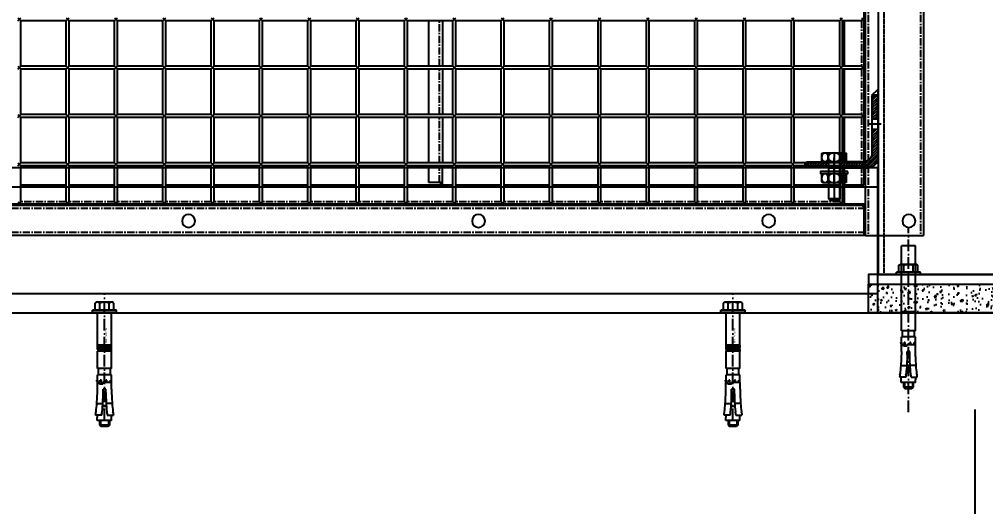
# Model space of a CAD drawing. Header units: millimetres. Extents: x -198529 to 244266, y -64 to 158464.
# Drawn here: x -171034 to -170034, y 94253 to 94757 of the extents above; entities that cross this region are included whole.
import ezdxf

# ---------------------------------------------------------------- set-up
doc = ezdxf.new("R2010")
doc.units = ezdxf.units.MM
for name, pattern in [('ACAD_ISO10W100', [18.5, 12, -3, 0.5, -3]), ('CENTER', [12, 7.5, -1.5, 1.5, -1.5]), ('HIDDEN2', [4.7625, 3.175, -1.5875])]:
    doc.linetypes.add(name, pattern=pattern)
for name, color, linetype in [('0-DCC', 30, 'Continuous'), ('0-DCC-STRUC', 180, 'Continuous'), ('0-DCC-STRUC-T', 4, 'Continuous'), ('ANCHOR BOLTS', 4, 'Continuous'), ('ANGEL STEEL_75x75x3.0', 22, 'Continuous'), ('BOLTS', 3, 'Continuous'), ('COIL-BANK', 8, 'Continuous'), ('K-CEIL-DCC-RACK', 10, 'Continuous'), ('MITTELLINIEN', 3, 'ACAD_ISO10W100')]:
    doc.layers.add(name, color=color, linetype=linetype)
doc.styles.add('DIM_FONT', font='SIMPLEX', dxfattribs={"width": 0.7, "bigfont": 'GBCBIG'})
doc.dimstyles.new('DIM-1', dxfattribs={"dimtxt": 150, "dimasz": 100, "dimexe": 100, "dimexo": 100, "dimgap": 100, "dimtad": 1, "dimdec": 0, "dimzin": 12, "dimdsep": 46, "dimtxsty": 'DIM_FONT', "dimblk": 'ARCHTICK', "dimcen": 2.5, "dimclrd": 256, "dimclre": 256, "dimclrt": 256, "dimadec": 0, "dimazin": 3, "dimtfac": 1, "dimtdec": 0, "dimtix": 1, "dimtmove": 2, "dimatfit": 3, "dimfxl": 1, "dimlwd": -1, "dimlwe": -1, "dimarcsym": 0})
pattern_1 = [(45, (70645.0448, 93964.8255), (-1.325825215, 1.325825215), [])]

# ---------------------------------------------------------------- blocks, each defined once
blk = doc.blocks.new('_ArchTick')
at = {"color": 0, "linetype": 'ByBlock', "const_width": 0.4}
blk.add_lwpolyline([(-0.5, -0.5), (0.5, 0.5)], dxfattribs=at)
blk = doc.blocks.new('*D71')
at = {"layer": '0-DCC-STRUC-T', "transparency": 16777216}
for p, q in [((-173645.77, 94353.01), (-173645.77, 92462)), ((-166445.77, 94353.01), (-166445.77, 92462)), ((-173645.77, 92562), (-166445.77, 92562))]:
    blk.add_line(p, q, dxfattribs=at)
at = {"layer": 'Defpoints', "color": 0, "transparency": 16777216}
for p in [(-173645.77, 94453.01), (-166445.77, 94453.01), (-166445.77, 92562)]:
    blk.add_point(p, dxfattribs=at)
at = {"layer": '0-DCC-STRUC-T', "transparency": 16777216, "xscale": 100, "yscale": 100, "zscale": 100, "rotation": 180}
blk.add_blockref('_ArchTick', (-173645.77, 92562), dxfattribs=at)
at = {"layer": '0-DCC-STRUC-T', "transparency": 16777216, "xscale": 100, "yscale": 100, "zscale": 100}
blk.add_blockref('_ArchTick', (-166445.77, 92562), dxfattribs=at)
at = {"layer": '0-DCC-STRUC-T', "transparency": 16777216, "insert": (-170045.77, 92737), "char_height": 150, "attachment_point": 5, "style": 'DIM_FONT'}
blk.add_mtext('7200', dxfattribs=at)
blk = doc.blocks.new('*D73')
at = {"layer": '0-DCC-STRUC-T', "transparency": 16777216}
for p, q in [((-170045.54, 94353.01), (-170045.54, 93022)), ((-166445.77, 94353.01), (-166445.77, 93022)), ((-166445.77, 93122), (-170045.54, 93122))]:
    blk.add_line(p, q, dxfattribs=at)
at = {"layer": 'Defpoints', "color": 0, "transparency": 16777216}
for p in [(-170045.54, 94453.01), (-166445.77, 94453.01), (-170045.54, 93122)]:
    blk.add_point(p, dxfattribs=at)
at = {"layer": '0-DCC-STRUC-T', "transparency": 16777216, "xscale": 100, "yscale": 100, "zscale": 100, "rotation": 180}
blk.add_blockref('_ArchTick', (-170045.54, 93122), dxfattribs=at)
at = {"layer": '0-DCC-STRUC-T', "transparency": 16777216, "xscale": 100, "yscale": 100, "zscale": 100}
blk.add_blockref('_ArchTick', (-166445.77, 93122), dxfattribs=at)
at = {"layer": '0-DCC-STRUC-T', "transparency": 16777216, "insert": (-168245.65, 93297), "char_height": 150, "attachment_point": 5, "style": 'DIM_FONT'}
blk.add_mtext('3600', dxfattribs=at)
blk = doc.blocks.new('*D74')
at = {"layer": '0-DCC-STRUC-T', "transparency": 16777216}
for p, q in [((-173645.77, 94353.01), (-173645.77, 93022)), ((-170045.54, 94353.01), (-170045.54, 93022)), ((-170045.54, 93122), (-173645.77, 93122))]:
    blk.add_line(p, q, dxfattribs=at)
at = {"layer": 'Defpoints', "color": 0, "transparency": 16777216}
for p in [(-173645.77, 94453.01), (-170045.54, 94453.01), (-173645.77, 93122)]:
    blk.add_point(p, dxfattribs=at)
at = {"layer": '0-DCC-STRUC-T', "transparency": 16777216, "xscale": 100, "yscale": 100, "zscale": 100, "rotation": 180}
blk.add_blockref('_ArchTick', (-173645.77, 93122), dxfattribs=at)
at = {"layer": '0-DCC-STRUC-T', "transparency": 16777216, "xscale": 100, "yscale": 100, "zscale": 100}
blk.add_blockref('_ArchTick', (-170045.54, 93122), dxfattribs=at)
at = {"layer": '0-DCC-STRUC-T', "transparency": 16777216, "insert": (-171845.65, 93297), "char_height": 150, "attachment_point": 5, "style": 'DIM_FONT'}
blk.add_mtext('3600', dxfattribs=at)
blk = doc.blocks.new('DCC2850x1800(右)')
at = {"color": 0, "linetype": 'Continuous'}
for p, q in [((62906, -72678.48), (62906, -74478.48)), ((62966, -74478.48), (62966, -72678.48)), ((62967.5, -72730.88), (62967.5, -74426.08)), ((62969, -74256.48), (62969, -74253.48)), ((62969, -74256.48), (62989.5, -74256.48)), ((62987.5, -74303.48), (62987.5, -74256.48)), ((62992.5, -74253.48), (62989.5, -74256.48)), ((62992.5, -74256.48), (62989.5, -74253.48)), ((62989.5, -74303.48), (62989.5, -74256.48)), ((62992.5, -74303.48), (62992.5, -74256.48)), ((62992.5, -74256.48), (63039.5, -74256.48)), ((63042.5, -74253.48), (63039.5, -74256.48)), ((63042.5, -74256.48), (63039.5, -74253.48)), ((63039.5, -74303.48), (63039.5, -74256.48)), ((63042.5, -74256.48), (63089.5, -74256.48)), ((63042.5, -74303.48), (63042.5, -74256.48)), ((63092.5, -74253.48), (63089.5, -74256.48)), ((63092.5, -74256.48), (63089.5, -74253.48)), ((63089.5, -74303.48), (63089.5, -74256.48)), ((63092.5, -74256.48), (63139.5, -74256.48)), ((63092.5, -74303.48), (63092.5, -74256.48)), ((63142.5, -74253.48), (63139.5, -74256.48)), ((63142.5, -74256.48), (63139.5, -74253.48)), ((63139.5, -74303.48), (63139.5, -74256.48)), ((63142.5, -74256.48), (63189.5, -74256.48)), ((63142.5, -74303.48), (63142.5, -74256.48)), ((63192.5, -74253.48), (63189.5, -74256.48)), ((63192.5, -74256.48), (63189.5, -74253.48)), ((63189.5, -74303.48), (63189.5, -74256.48)), ((63192.5, -74256.48), (63239.5, -74256.48)), ((63192.5, -74303.48), (63192.5, -74256.48)), ((63242.5, -74253.48), (63239.5, -74256.48)), ((63242.5, -74256.48), (63239.5, -74253.48)), ((63239.5, -74303.48), (63239.5, -74256.48)), ((63242.5, -74256.48), (63289.5, -74256.48)), ((63242.5, -74303.48), (63242.5, -74256.48)), ((63292.5, -74253.48), (63289.5, -74256.48)), ((63292.5, -74256.48), (63289.5, -74253.48)), ((63289.5, -74303.48), (63289.5, -74256.48)), ((63292.5, -74256.48), (63339.5, -74256.48)), ((63292.5, -74303.48), (63292.5, -74256.48)), ((63342.5, -74253.48), (63339.5, -74256.48)), ((63342.5, -74256.48), (63339.5, -74253.48)), ((63339.5, -74303.48), (63339.5, -74256.48)), ((63342.5, -74256.48), (63389.5, -74256.48)), ((63342.5, -74303.48), (63342.5, -74256.48)), ((63392.5, -74253.48), (63389.5, -74256.48)), ((63392.5, -74256.48), (63389.5, -74253.48)), ((63389.5, -74303.48), (63389.5, -74256.48)), ((63392.5, -74256.48), (63439.5, -74256.48)), ((63392.5, -74303.48), (63392.5, -74256.48)), ((63403.5, -74256.48), (63403.5, -74303.48)), ((63417.5, -74303.48), (63417.5, -74256.48)), ((63442.5, -74253.48), (63439.5, -74256.48)), ((63442.5, -74256.48), (63439.5, -74253.48)), ((63439.5, -74303.48), (63439.5, -74256.48)), ((63442.5, -74256.48), (63489.5, -74256.48)), ((63442.5, -74303.48), (63442.5, -74256.48)), ((63492.5, -74253.48), (63489.5, -74256.48)), ((63492.5, -74256.48), (63489.5, -74253.48)), ((63489.5, -74303.48), (63489.5, -74256.48)), ((63492.5, -74256.48), (63539.5, -74256.48)), ((63492.5, -74303.48), (63492.5, -74256.48)), ((63542.5, -74253.48), (63539.5, -74256.48)), ((63542.5, -74256.48), (63539.5, -74253.48)), ((63539.5, -74303.48), (63539.5, -74256.48)), ((63542.5, -74256.48), (63589.5, -74256.48)), ((63542.5, -74303.48), (63542.5, -74256.48)), ((63592.5, -74253.48), (63589.5, -74256.48)), ((63592.5, -74256.48), (63589.5, -74253.48)), ((63589.5, -74303.48), (63589.5, -74256.48)), ((63592.5, -74256.48), (63639.5, -74256.48)), ((63592.5, -74303.48), (63592.5, -74256.48)), ((63642.5, -74253.48), (63639.5, -74256.48)), ((63642.5, -74256.48), (63639.5, -74253.48)), ((63639.5, -74303.48), (63639.5, -74256.48)), ((63642.5, -74256.48), (63689.5, -74256.48)), ((63642.5, -74303.48), (63642.5, -74256.48)), ((63692.5, -74253.48), (63689.5, -74256.48)), ((63692.5, -74256.48), (63689.5, -74253.48)), ((63689.5, -74303.48), (63689.5, -74256.48)), ((63692.5, -74256.48), (63739.5, -74256.48)), ((63692.5, -74303.48), (63692.5, -74256.48)), ((63742.5, -74253.48), (63739.5, -74256.48)), ((63742.5, -74256.48), (63739.5, -74253.48)), ((63739.5, -74303.48), (63739.5, -74256.48)), ((63742.5, -74256.48), (63789.5, -74256.48)), ((63742.5, -74303.48), (63742.5, -74256.48)), ((63792.5, -74253.48), (63789.5, -74256.48)), ((63792.5, -74256.48), (63789.5, -74253.48)), ((63789.5, -74303.48), (63789.5, -74256.48)), ((63792.5, -74256.48), (63839.5, -74256.48)), ((63792.5, -74303.48), (63792.5, -74256.48)), ((63842.5, -74253.48), (63839.5, -74256.48)), ((63842.5, -74256.48), (63839.5, -74253.48)), ((63839.5, -74303.48), (63839.5, -74256.48)), ((62969, -74303.48), (62989.5, -74303.48)), ((62969, -74306.48), (62969, -74303.48)), ((62969, -74306.48), (62989.5, -74306.48)), ((62987.5, -74353.48), (62987.5, -74306.48)), ((62992.5, -74303.48), (62989.5, -74306.48)), ((62992.5, -74306.48), (62989.5, -74303.48)), ((62989.5, -74353.48), (62989.5, -74306.48)), ((62992.5, -74303.48), (63039.5, -74303.48)), ((62992.5, -74353.48), (62992.5, -74306.48)), ((62992.5, -74306.48), (63039.5, -74306.48)), ((63042.5, -74303.48), (63039.5, -74306.48)), ((63042.5, -74306.48), (63039.5, -74303.48)), ((63039.5, -74353.48), (63039.5, -74306.48)), ((63042.5, -74303.48), (63089.5, -74303.48)), ((63042.5, -74306.48), (63089.5, -74306.48)), ((63042.5, -74353.48), (63042.5, -74306.48)), ((63092.5, -74303.48), (63089.5, -74306.48)), ((63092.5, -74306.48), (63089.5, -74303.48)), ((63089.5, -74353.48), (63089.5, -74306.48)), ((63092.5, -74303.48), (63139.5, -74303.48)), ((63092.5, -74306.48), (63139.5, -74306.48)), ((63092.5, -74353.48), (63092.5, -74306.48)), ((63142.5, -74303.48), (63139.5, -74306.48)), ((63142.5, -74306.48), (63139.5, -74303.48)), ((63139.5, -74353.48), (63139.5, -74306.48)), ((63142.5, -74303.48), (63189.5, -74303.48)), ((63142.5, -74306.48), (63189.5, -74306.48)), ((63142.5, -74353.48), (63142.5, -74306.48)), ((63192.5, -74303.48), (63189.5, -74306.48)), ((63192.5, -74306.48), (63189.5, -74303.48)), ((63189.5, -74353.48), (63189.5, -74306.48)), ((63192.5, -74303.48), (63239.5, -74303.48)), ((63192.5, -74306.48), (63239.5, -74306.48)), ((63192.5, -74353.48), (63192.5, -74306.48)), ((63242.5, -74303.48), (63239.5, -74306.48)), ((63242.5, -74306.48), (63239.5, -74303.48)), ((63239.5, -74353.48), (63239.5, -74306.48)), ((63242.5, -74303.48), (63289.5, -74303.48)), ((63242.5, -74306.48), (63289.5, -74306.48)), ((63242.5, -74353.48), (63242.5, -74306.48)), ((63292.5, -74303.48), (63289.5, -74306.48)), ((63292.5, -74306.48), (63289.5, -74303.48)), ((63289.5, -74353.48), (63289.5, -74306.48)), ((63292.5, -74303.48), (63339.5, -74303.48)), ((63292.5, -74306.48), (63339.5, -74306.48)), ((63292.5, -74353.48), (63292.5, -74306.48)), ((63342.5, -74303.48), (63339.5, -74306.48)), ((63342.5, -74306.48), (63339.5, -74303.48)), ((63339.5, -74353.48), (63339.5, -74306.48)), ((63342.5, -74303.48), (63389.5, -74303.48)), ((63342.5, -74306.48), (63389.5, -74306.48)), ((63342.5, -74353.48), (63342.5, -74306.48)), ((63392.5, -74303.48), (63389.5, -74306.48)), ((63392.5, -74306.48), (63389.5, -74303.48)), ((63389.5, -74353.48), (63389.5, -74306.48)), ((63392.5, -74303.48), (63439.5, -74303.48)), ((63392.5, -74306.48), (63439.5, -74306.48)), ((63392.5, -74353.48), (63392.5, -74306.48)), ((63403.5, -74306.48), (63403.5, -74353.48)), ((63417.5, -74353.48), (63417.5, -74306.48)), ((63442.5, -74303.48), (63439.5, -74306.48)), ((63442.5, -74306.48), (63439.5, -74303.48)), ((63439.5, -74353.48), (63439.5, -74306.48)), ((63442.5, -74303.48), (63489.5, -74303.48)), ((63442.5, -74306.48), (63489.5, -74306.48)), ((63442.5, -74353.48), (63442.5, -74306.48)), ((63492.5, -74303.48), (63489.5, -74306.48)), ((63492.5, -74306.48), (63489.5, -74303.48)), ((63489.5, -74353.48), (63489.5, -74306.48)), ((63492.5, -74303.48), (63539.5, -74303.48)), ((63492.5, -74306.48), (63539.5, -74306.48)), ((63492.5, -74353.48), (63492.5, -74306.48)), ((63542.5, -74303.48), (63539.5, -74306.48)), ((63542.5, -74306.48), (63539.5, -74303.48)), ((63539.5, -74353.48), (63539.5, -74306.48)), ((63542.5, -74303.48), (63589.5, -74303.48)), ((63542.5, -74306.48), (63589.5, -74306.48)), ((63542.5, -74353.48), (63542.5, -74306.48)), ((63592.5, -74303.48), (63589.5, -74306.48)), ((63592.5, -74306.48), (63589.5, -74303.48)), ((63589.5, -74353.48), (63589.5, -74306.48)), ((63592.5, -74303.48), (63639.5, -74303.48)), ((63592.5, -74306.48), (63639.5, -74306.48)), ((63592.5, -74353.48), (63592.5, -74306.48)), ((63642.5, -74303.48), (63639.5, -74306.48)), ((63642.5, -74306.48), (63639.5, -74303.48)), ((63639.5, -74353.48), (63639.5, -74306.48)), ((63642.5, -74303.48), (63689.5, -74303.48)), ((63642.5, -74306.48), (63689.5, -74306.48)), ((63642.5, -74353.48), (63642.5, -74306.48)), ((63692.5, -74303.48), (63689.5, -74306.48)), ((63692.5, -74306.48), (63689.5, -74303.48)), ((63689.5, -74353.48), (63689.5, -74306.48)), ((63692.5, -74303.48), (63739.5, -74303.48)), ((63692.5, -74306.48), (63739.5, -74306.48)), ((63692.5, -74353.48), (63692.5, -74306.48)), ((63742.5, -74303.48), (63739.5, -74306.48)), ((63742.5, -74306.48), (63739.5, -74303.48)), ((63739.5, -74353.48), (63739.5, -74306.48)), ((63742.5, -74303.48), (63789.5, -74303.48)), ((63742.5, -74306.48), (63789.5, -74306.48)), ((63742.5, -74353.48), (63742.5, -74306.48)), ((63792.5, -74303.48), (63789.5, -74306.48)), ((63792.5, -74306.48), (63789.5, -74303.48)), ((63789.5, -74353.48), (63789.5, -74306.48)), ((63792.5, -74303.48), (63839.5, -74303.48)), ((63792.5, -74306.48), (63839.5, -74306.48)), ((63792.5, -74353.48), (63792.5, -74306.48)), ((63842.5, -74303.48), (63839.5, -74306.48)), ((63842.5, -74306.48), (63839.5, -74303.48)), ((63839.5, -74353.48), (63839.5, -74306.48)), ((62969, -74353.48), (62989.5, -74353.48)), ((62969, -74356.48), (62969, -74353.48)), ((62969, -74356.48), (62989.5, -74356.48)), ((62987.5, -74403.48), (62987.5, -74356.48)), ((62992.5, -74353.48), (62989.5, -74356.48)), ((62992.5, -74356.48), (62989.5, -74353.48)), ((62989.5, -74403.48), (62989.5, -74356.48)), ((62992.5, -74353.48), (63039.5, -74353.48)), ((62992.5, -74403.48), (62992.5, -74356.48)), ((62992.5, -74356.48), (63039.5, -74356.48)), ((63042.5, -74353.48), (63039.5, -74356.48)), ((63042.5, -74356.48), (63039.5, -74353.48)), ((63039.5, -74403.48), (63039.5, -74356.48)), ((63042.5, -74353.48), (63089.5, -74353.48)), ((63042.5, -74356.48), (63089.5, -74356.48)), ((63042.5, -74403.48), (63042.5, -74356.48)), ((63092.5, -74353.48), (63089.5, -74356.48)), ((63092.5, -74356.48), (63089.5, -74353.48)), ((63089.5, -74403.48), (63089.5, -74356.48)), ((63092.5, -74353.48), (63139.5, -74353.48)), ((63092.5, -74356.48), (63139.5, -74356.48)), ((63092.5, -74403.48), (63092.5, -74356.48)), ((63142.5, -74353.48), (63139.5, -74356.48)), ((63142.5, -74356.48), (63139.5, -74353.48)), ((63139.5, -74403.48), (63139.5, -74356.48)), ((63142.5, -74353.48), (63189.5, -74353.48)), ((63142.5, -74356.48), (63189.5, -74356.48)), ((63142.5, -74403.48), (63142.5, -74356.48)), ((63192.5, -74353.48), (63189.5, -74356.48)), ((63192.5, -74356.48), (63189.5, -74353.48)), ((63189.5, -74403.48), (63189.5, -74356.48)), ((63192.5, -74353.48), (63239.5, -74353.48)), ((63192.5, -74356.48), (63239.5, -74356.48)), ((63192.5, -74403.48), (63192.5, -74356.48)), ((63242.5, -74353.48), (63239.5, -74356.48)), ((63242.5, -74356.48), (63239.5, -74353.48)), ((63239.5, -74403.48), (63239.5, -74356.48)), ((63242.5, -74353.48), (63289.5, -74353.48)), ((63242.5, -74356.48), (63289.5, -74356.48)), ((63242.5, -74403.48), (63242.5, -74356.48)), ((63292.5, -74353.48), (63289.5, -74356.48)), ((63292.5, -74356.48), (63289.5, -74353.48)), ((63289.5, -74403.48), (63289.5, -74356.48)), ((63292.5, -74353.48), (63339.5, -74353.48)), ((63292.5, -74356.48), (63339.5, -74356.48)), ((63292.5, -74403.48), (63292.5, -74356.48)), ((63342.5, -74353.48), (63339.5, -74356.48)), ((63342.5, -74356.48), (63339.5, -74353.48)), ((63339.5, -74403.48), (63339.5, -74356.48)), ((63342.5, -74353.48), (63389.5, -74353.48)), ((63342.5, -74356.48), (63389.5, -74356.48)), ((63342.5, -74403.48), (63342.5, -74356.48)), ((63392.5, -74353.48), (63389.5, -74356.48)), ((63392.5, -74356.48), (63389.5, -74353.48)), ((63389.5, -74403.48), (63389.5, -74356.48)), ((63392.5, -74353.48), (63439.5, -74353.48)), ((63392.5, -74356.48), (63439.5, -74356.48)), ((63392.5, -74403.48), (63392.5, -74356.48)), ((63403.5, -74356.48), (63403.5, -74403.48)), ((63417.5, -74403.48), (63417.5, -74356.48)), ((63442.5, -74353.48), (63439.5, -74356.48)), ((63442.5, -74356.48), (63439.5, -74353.48)), ((63439.5, -74403.48), (63439.5, -74356.48)), ((63442.5, -74353.48), (63489.5, -74353.48)), ((63442.5, -74356.48), (63489.5, -74356.48)), ((63442.5, -74403.48), (63442.5, -74356.48)), ((63492.5, -74353.48), (63489.5, -74356.48)), ((63492.5, -74356.48), (63489.5, -74353.48)), ((63489.5, -74403.48), (63489.5, -74356.48)), ((63492.5, -74353.48), (63539.5, -74353.48)), ((63492.5, -74356.48), (63539.5, -74356.48)), ((63492.5, -74403.48), (63492.5, -74356.48)), ((63542.5, -74353.48), (63539.5, -74356.48)), ((63542.5, -74356.48), (63539.5, -74353.48)), ((63539.5, -74403.48), (63539.5, -74356.48)), ((63542.5, -74353.48), (63589.5, -74353.48)), ((63542.5, -74356.48), (63589.5, -74356.48)), ((63542.5, -74403.48), (63542.5, -74356.48)), ((63592.5, -74353.48), (63589.5, -74356.48)), ((63592.5, -74356.48), (63589.5, -74353.48)), ((63589.5, -74403.48), (63589.5, -74356.48)), ((63592.5, -74353.48), (63639.5, -74353.48)), ((63592.5, -74356.48), (63639.5, -74356.48)), ((63592.5, -74403.48), (63592.5, -74356.48)), ((63642.5, -74353.48), (63639.5, -74356.48)), ((63642.5, -74356.48), (63639.5, -74353.48)), ((63639.5, -74403.48), (63639.5, -74356.48)), ((63642.5, -74353.48), (63689.5, -74353.48)), ((63642.5, -74356.48), (63689.5, -74356.48)), ((63642.5, -74403.48), (63642.5, -74356.48)), ((63692.5, -74353.48), (63689.5, -74356.48)), ((63692.5, -74356.48), (63689.5, -74353.48)), ((63689.5, -74403.48), (63689.5, -74356.48)), ((63692.5, -74353.48), (63739.5, -74353.48)), ((63692.5, -74356.48), (63739.5, -74356.48)), ((63692.5, -74403.48), (63692.5, -74356.48)), ((63742.5, -74353.48), (63739.5, -74356.48)), ((63742.5, -74356.48), (63739.5, -74353.48)), ((63739.5, -74403.48), (63739.5, -74356.48)), ((63742.5, -74353.48), (63789.5, -74353.48)), ((63742.5, -74356.48), (63789.5, -74356.48)), ((63742.5, -74403.48), (63742.5, -74356.48)), ((63792.5, -74353.48), (63789.5, -74356.48)), ((63792.5, -74356.48), (63789.5, -74353.48)), ((63789.5, -74403.48), (63789.5, -74356.48)), ((63792.5, -74353.48), (63839.5, -74353.48)), ((63792.5, -74356.48), (63839.5, -74356.48)), ((63792.5, -74403.48), (63792.5, -74356.48)), ((63842.5, -74353.48), (63839.5, -74356.48)), ((63842.5, -74356.48), (63839.5, -74353.48)), ((63839.5, -74403.48), (63839.5, -74356.48)), ((62969, -74403.48), (62989.5, -74403.48)), ((62969, -74406.48), (62969, -74403.48)), ((62969, -74406.48), (62989.5, -74406.48)), ((62987.5, -74446.08), (62987.5, -74406.48)), ((62992.5, -74403.48), (62989.5, -74406.48)), ((62992.5, -74406.48), (62989.5, -74403.48)), ((62989.5, -74444.58), (62989.5, -74406.48)), ((62992.5, -74403.48), (63039.5, -74403.48)), ((62992.5, -74444.58), (62992.5, -74406.48)), ((62992.5, -74406.48), (63039.5, -74406.48)), ((63042.5, -74403.48), (63039.5, -74406.48)), ((63042.5, -74406.48), (63039.5, -74403.48)), ((63039.5, -74444.58), (63039.5, -74406.48)), ((63042.5, -74403.48), (63089.5, -74403.48)), ((63042.5, -74406.48), (63089.5, -74406.48)), ((63042.5, -74444.58), (63042.5, -74406.48)), ((63092.5, -74403.48), (63089.5, -74406.48)), ((63092.5, -74406.48), (63089.5, -74403.48)), ((63089.5, -74444.58), (63089.5, -74406.48)), ((63092.5, -74403.48), (63139.5, -74403.48)), ((63092.5, -74406.48), (63139.5, -74406.48)), ((63092.5, -74444.58), (63092.5, -74406.48)), ((63142.5, -74403.48), (63139.5, -74406.48)), ((63142.5, -74406.48), (63139.5, -74403.48)), ((63139.5, -74444.58), (63139.5, -74406.48)), ((63142.5, -74403.48), (63189.5, -74403.48)), ((63142.5, -74406.48), (63189.5, -74406.48)), ((63142.5, -74444.58), (63142.5, -74406.48)), ((63192.5, -74403.48), (63189.5, -74406.48)), ((63192.5, -74406.48), (63189.5, -74403.48)), ((63189.5, -74444.58), (63189.5, -74406.48)), ((63192.5, -74403.48), (63239.5, -74403.48)), ((63192.5, -74406.48), (63239.5, -74406.48)), ((63192.5, -74444.58), (63192.5, -74406.48)), ((63242.5, -74403.48), (63239.5, -74406.48)), ((63242.5, -74406.48), (63239.5, -74403.48)), ((63239.5, -74444.58), (63239.5, -74406.48)), ((63242.5, -74403.48), (63289.5, -74403.48)), ((63242.5, -74406.48), (63289.5, -74406.48)), ((63242.5, -74444.58), (63242.5, -74406.48)), ((63292.5, -74403.48), (63289.5, -74406.48)), ((63292.5, -74406.48), (63289.5, -74403.48)), ((63289.5, -74444.58), (63289.5, -74406.48)), ((63292.5, -74403.48), (63339.5, -74403.48)), ((63292.5, -74406.48), (63339.5, -74406.48)), ((63292.5, -74444.58), (63292.5, -74406.48)), ((63342.5, -74403.48), (63339.5, -74406.48)), ((63342.5, -74406.48), (63339.5, -74403.48)), ((63339.5, -74444.58), (63339.5, -74406.48)), ((63342.5, -74403.48), (63389.5, -74403.48)), ((63342.5, -74406.48), (63389.5, -74406.48)), ((63342.5, -74444.58), (63342.5, -74406.48)), ((63392.5, -74403.48), (63389.5, -74406.48)), ((63392.5, -74406.48), (63389.5, -74403.48)), ((63389.5, -74444.58), (63389.5, -74406.48)), ((63392.5, -74403.48), (63439.5, -74403.48)), ((63392.5, -74406.48), (63439.5, -74406.48)), ((63392.5, -74444.58), (63392.5, -74406.48)), ((63403.5, -74426.08), (63403.5, -74406.48)), ((63417.5, -74423.58), (63417.5, -74406.48)), ((63442.5, -74403.48), (63439.5, -74406.48)), ((63442.5, -74406.48), (63439.5, -74403.48)), ((63439.5, -74444.58), (63439.5, -74406.48)), ((63442.5, -74403.48), (63489.5, -74403.48)), ((63442.5, -74406.48), (63489.5, -74406.48)), ((63442.5, -74444.58), (63442.5, -74406.48)), ((63492.5, -74403.48), (63489.5, -74406.48)), ((63492.5, -74406.48), (63489.5, -74403.48)), ((63489.5, -74444.58), (63489.5, -74406.48)), ((63492.5, -74403.48), (63539.5, -74403.48)), ((63492.5, -74406.48), (63539.5, -74406.48)), ((63492.5, -74444.58), (63492.5, -74406.48)), ((63542.5, -74403.48), (63539.5, -74406.48)), ((63542.5, -74406.48), (63539.5, -74403.48)), ((63539.5, -74444.58), (63539.5, -74406.48)), ((63542.5, -74403.48), (63589.5, -74403.48)), ((63542.5, -74406.48), (63589.5, -74406.48)), ((63542.5, -74444.58), (63542.5, -74406.48)), ((63592.5, -74403.48), (63589.5, -74406.48)), ((63592.5, -74406.48), (63589.5, -74403.48)), ((63589.5, -74444.58), (63589.5, -74406.48)), ((63592.5, -74403.48), (63639.5, -74403.48)), ((63592.5, -74406.48), (63639.5, -74406.48)), ((63592.5, -74444.58), (63592.5, -74406.48)), ((63642.5, -74403.48), (63639.5, -74406.48)), ((63642.5, -74406.48), (63639.5, -74403.48)), ((63639.5, -74444.58), (63639.5, -74406.48)), ((63642.5, -74403.48), (63689.5, -74403.48)), ((63642.5, -74406.48), (63689.5, -74406.48)), ((63642.5, -74444.58), (63642.5, -74406.48)), ((63692.5, -74403.48), (63689.5, -74406.48)), ((63692.5, -74406.48), (63689.5, -74403.48)), ((63689.5, -74444.58), (63689.5, -74406.48)), ((63692.5, -74403.48), (63739.5, -74403.48)), ((63692.5, -74406.48), (63739.5, -74406.48)), ((63692.5, -74444.58), (63692.5, -74406.48)), ((63742.5, -74403.48), (63739.5, -74406.48)), ((63742.5, -74406.48), (63739.5, -74403.48)), ((63739.5, -74444.58), (63739.5, -74406.48)), ((63742.5, -74403.48), (63789.5, -74403.48)), ((63742.5, -74406.48), (63789.5, -74406.48)), ((63742.5, -74444.58), (63742.5, -74406.48)), ((63792.5, -74403.48), (63789.5, -74406.48)), ((63792.5, -74406.48), (63789.5, -74403.48)), ((63789.5, -74444.58), (63789.5, -74406.48)), ((63792.5, -74403.48), (63839.5, -74403.48)), ((63792.5, -74406.48), (63839.5, -74406.48)), ((63792.5, -74444.58), (63792.5, -74406.48)), ((63842.5, -74403.48), (63839.5, -74406.48)), ((63842.5, -74406.48), (63839.5, -74403.48)), ((63839.5, -74444.58), (63839.5, -74406.48)), ((62989.5, -74426.08), (62967.5, -74426.08)), ((63039.5, -74426.08), (62992.5, -74426.08)), ((63089.5, -74426.08), (63042.5, -74426.08)), ((63139.5, -74426.08), (63092.5, -74426.08)), ((63189.5, -74426.08), (63142.5, -74426.08)), ((63239.5, -74426.08), (63192.5, -74426.08)), ((63289.5, -74426.08), (63242.5, -74426.08)), ((63339.5, -74426.08), (63292.5, -74426.08)), ((63389.5, -74426.08), (63342.5, -74426.08)), ((63439.5, -74426.08), (63392.5, -74426.08)), ((63403.5, -74423.58), (63417.5, -74423.58)), ((63405, -74426.08), (63405, -74423.58)), ((63489.5, -74426.08), (63442.5, -74426.08)), ((63539.5, -74426.08), (63492.5, -74426.08)), ((63589.5, -74426.08), (63542.5, -74426.08)), ((63639.5, -74426.08), (63592.5, -74426.08)), ((63689.5, -74426.08), (63642.5, -74426.08)), ((63739.5, -74426.08), (63692.5, -74426.08)), ((63789.5, -74426.08), (63742.5, -74426.08)), ((63839.5, -74426.08), (63792.5, -74426.08)), ((62966, -74446.08), (65616, -74446.08)), ((62966, -74447.58), (65613, -74447.58)), ((62992.5, -74444.58), (62989.5, -74444.58)), ((63042.5, -74444.58), (63039.5, -74444.58)), ((63092.5, -74444.58), (63089.5, -74444.58)), ((63142.5, -74444.58), (63139.5, -74444.58)), ((63192.5, -74444.58), (63189.5, -74444.58)), ((63242.5, -74444.58), (63239.5, -74444.58)), ((63292.5, -74444.58), (63289.5, -74444.58)), ((63342.5, -74444.58), (63339.5, -74444.58)), ((63392.5, -74444.58), (63389.5, -74444.58)), ((63428.5, -74447.58), (63428.5, -74446.08)), ((63442.5, -74444.58), (63439.5, -74444.58)), ((63492.5, -74444.58), (63489.5, -74444.58)), ((63542.5, -74444.58), (63539.5, -74444.58)), ((63592.5, -74444.58), (63589.5, -74444.58)), ((63642.5, -74444.58), (63639.5, -74444.58)), ((63692.5, -74444.58), (63689.5, -74444.58)), ((63742.5, -74444.58), (63739.5, -74444.58)), ((63792.5, -74444.58), (63789.5, -74444.58)), ((63842.5, -74444.58), (63839.5, -74444.58)), ((62966, -74450.58), (62967.5, -74450.58)), ((62967.77, -74449.73), (62967.5, -74450.58)), ((62967.5, -74450.58), (62967.5, -74478.48)), ((62966, -74478.48), (62906, -74478.48)), ((62966, -74478.48), (62967.5, -74478.48)), ((62966, -74478.48), (65614.5, -74478.48))]:
    blk.add_line(p, q, dxfattribs=at)
at = {"color": 0, "linetype": 'CENTER'}
for p, q in [((62909, -72678.48), (62909, -74478.48)), ((62963, -72678.48), (62963, -74478.48)), ((62970, -74256.48), (62970, -74303.48)), ((63406.5, -74303.48), (63406.5, -74256.48)), ((62970, -74306.48), (62970, -74353.48)), ((63406.5, -74353.48), (63406.5, -74306.48)), ((62970, -74356.48), (62970, -74403.48)), ((63406.5, -74403.48), (63406.5, -74356.48)), ((62970, -74406.48), (62970, -74426.08)), ((63406.5, -74423.58), (63406.5, -74406.48)), ((62987.5, -74443.58), (62989.5, -74443.58)), ((62992.5, -74443.58), (63039.5, -74443.58)), ((63042.5, -74443.58), (63089.5, -74443.58)), ((63092.5, -74443.58), (63139.5, -74443.58)), ((63142.5, -74443.58), (63189.5, -74443.58)), ((63192.5, -74443.58), (63239.5, -74443.58)), ((63242.5, -74443.58), (63289.5, -74443.58)), ((63292.5, -74443.58), (63339.5, -74443.58)), ((63342.5, -74443.58), (63389.5, -74443.58)), ((63392.5, -74443.58), (63439.5, -74443.58)), ((63406.5, -74447.58), (63406.5, -74446.08)), ((63442.5, -74443.58), (63489.5, -74443.58)), ((63492.5, -74443.58), (63539.5, -74443.58)), ((63542.5, -74443.58), (63589.5, -74443.58)), ((63592.5, -74443.58), (63639.5, -74443.58)), ((63642.5, -74443.58), (63689.5, -74443.58)), ((63692.5, -74443.58), (63739.5, -74443.58)), ((63742.5, -74443.58), (63789.5, -74443.58)), ((63792.5, -74443.58), (63839.5, -74443.58)), ((62966, -74450.58), (65614.5, -74450.58)), ((62966, -74475.48), (65614.5, -74475.48))]:
    blk.add_line(p, q, dxfattribs=at)
at = {"color": 0, "linetype": 'Continuous'}
for centre in [(62921, -74463.48), (63066, -74463.48), (63066, -74463.48), (63366, -74463.48), (63366, -74463.48), (63666, -74463.48), (63666, -74463.48)]:
    blk.add_circle(centre, 6.75, dxfattribs=at)
for centre, start, end in [((62969, -74450.58), 90, 180), ((63406.5, -74444.58), 210, 270)]:
    blk.add_arc(centre, 3, start, end, dxfattribs=at)
for points, knots in [([(62969, -74447.58), (62968.79, -74447.58), (62968.33, -74448.17), (62968.14, -74448.7), (62968, -74449.08)], [0, 0, 0, 0, 0.347127, 1, 1, 1, 1]), ([(62968, -74449.08), (62967.96, -74449.18), (62967.88, -74449.4), (62967.81, -74449.62), (62967.77, -74449.73)], [0, 0, 0, 0, 0.488633, 1, 1, 1, 1])]:
    blk.add_open_spline(points, degree=3, knots=knots, dxfattribs=at)
blk = doc.blocks.new('H-方柱-200x8-X8')
for points in [[(-100, -1190), (100, -1190), (100, 4860.48), (-100, 4860.48)], [(-110, -1200), (110, -1200), (110, -1190), (-110, -1190)]]:
    blk.add_lwpolyline(points, close=True)
at = {"linetype": 'HIDDEN2', "ltscale": 0.1}
blk.add_lwpolyline([(-94, -1190), (94, -1190), (94, 4860.48), (-94, 4860.48)], close=True, dxfattribs=at)
blk = doc.blocks.new('柱底找平')
h = blk.add_hatch()
h.set_pattern_fill('AR-CONC', color=256, scale=0.1)
h.set_pattern_definition([(50, (-49791.086, 133537.488), (18.2184669, -1.5939086), [1.905, -20.955]), (355, (-49791.086, 133537.488), (-3.5243421, 19.1056845), [1.524, -16.7640584]), (100.451445, (-49789.567, 133537.355), (14.6941247, 17.5117752), [1.619001, -17.8090245]), (46.1842, (-49791.086, 133542.568), (27.107904, -4.2042328), [2.8575, -31.4325]), (96.635558, (-49788.827, 133542.218), (23.7404134, 24.7426125), [2.4285023, -26.713561]), (351.184151, (-49791.086, 133542.568), (23.7404134, 24.7426125), [2.2859967, -25.145973]), (21, (-49788.546, 133541.298), (15.1614391, -10.2265198), [1.905, -20.955]), (326, (-49788.546, 133541.298), (6.1802028, 18.4187966), [1.524, -16.764]), (71.451445, (-49787.282, 133540.446), (21.341642, 8.1922769), [1.619001, -17.8089938]), (37.5, (-49791.0856, 133537.488), (0.30886033, 8.4555039), [0, -16.5608, 0, -17.018, 0, -16.8275]), (7.5, (-49791.086, 133537.488), (6.68196625, 10.0180575), [0, -9.7028, 0, -16.1798, 0, -6.4135]), (327.5, (-49796.75, 133537.488), (13.55905952, -0.5728744), [0, -6.35, 0, -19.812, 0, -26.289]), (317.5, (-49799.29, 133537.488), (14.8129181, 2.5426491), [0, -8.255, 0, -13.1572, 0, -18.669])])
h.paths.add_polyline_path([(110, 29.52), (-110, 29.52), (-110, 0), (110, 0)])
at = {"layer": 'COIL-BANK'}
blk.add_lwpolyline([(-110, 29.52), (110, 29.52), (110, 0), (-110, 0)], close=True, dxfattribs=at)
blk = doc.blocks.new('M12')
at = {"layer": 'ANCHOR BOLTS'}
for p, q in [((-7.21, -38.33), (-7.21, 29.63)), ((-7.21, 29.63), (7.21, 29.63)), ((7.21, -38.33), (7.21, 29.63)), ((-9.81, 9.74), (-8.5, 10.5)), ((-8.5, 10.5), (8.5, 10.5)), ((9.81, 9.74), (8.5, 10.5)), ((-12.5, 2.5), (12.5, 2.5)), ((-12.5, 0), (-12.5, 2.5)), ((-12.5, 0), (12.5, 0)), ((-9.81, 2.5), (-9.81, 9.74)), ((-4.91, 2.5), (-4.91, 9.74)), ((0, 0), (0, 0)), ((4.91, 2.5), (4.91, 9.74)), ((9.81, 2.5), (9.81, 9.74)), ((12.5, 0), (12.5, 2.5)), ((7.21, -38.33), (-7.21, -38.33)), ((-7.01, -38.33), (-7.01, -40)), ((7.01, -38.33), (7.01, -40)), ((-7.21, -58), (-7.21, -40)), ((-7.21, -40), (7.21, -40)), ((7.21, -58), (7.21, -40)), ((-7.21, -58), (7.21, -58)), ((-6.17, -64.5), (-6.17, -58)), ((6.17, -64.5), (6.17, -58)), ((-7.21, -64.5), (7.21, -64.5)), ((-7.21, -72.58), (-7.21, -64.5)), ((7.21, -70.08), (7.21, -64.5)), ((-7.33, -79.42), (-7.33, -72.58)), ((-7.21, -72.58), (1.65, -72.58)), ((-7.18, -70.08), (-6.05, -70.08)), ((-7.18, -71.07), (-7.18, -70.08)), ((-6.42, -72.58), (-7.18, -71.07)), ((-7.18, -71.07), (-6.81, -71.07)), ((-6.81, -71.07), (-6.81, -70.08)), ((-6.05, -72.58), (-6.81, -71.07)), ((-6.05, -72.58), (-6.05, -70.08)), ((-2.45, -71.07), (-2.45, -70.08)), ((-2.45, -70.08), (-1.5, -70.08)), ((-2.23, -72.58), (-2.45, -71.07)), ((-2.45, -71.07), (-1.73, -71.07)), ((-1.73, -71.07), (-1.73, -70.08)), ((-1.5, -72.58), (-1.73, -71.07)), ((-1.5, -72.58), (-1.5, -70.08)), ((-1.41, -79.42), (1.41, -79.42)), ((-1.41, -82.75), (-1.41, -79.42)), ((1.41, -82.75), (1.41, -79.42)), ((1.65, -74), (1.65, -72.58)), ((1.65, -74), (5.25, -74)), ((3.27, -72.58), (3.27, -70.08)), ((3.27, -70.08), (4.36, -70.08)), ((3.71, -71.07), (3.27, -72.58)), ((3.27, -72.58), (3.92, -72.58)), ((3.71, -71.07), (3.71, -70.08)), ((3.71, -71.07), (4.36, -71.07)), ((4.36, -71.07), (3.92, -72.58)), ((4.36, -71.07), (4.36, -70.08)), ((5.25, -74), (5.25, -72.58)), ((5.25, -72.58), (7.33, -72.58)), ((6.86, -72.58), (6.86, -70.08)), ((6.86, -70.08), (7.9, -70.08)), ((7.7, -71.07), (6.86, -72.58)), ((7.9, -71.07), (7.05, -72.58)), ((7.21, -72.58), (7.21, -72.3)), ((7.33, -79.42), (7.33, -72.58)), ((7.7, -71.07), (7.7, -70.08)), ((7.7, -71.07), (7.9, -71.07)), ((7.9, -71.07), (7.9, -70.08)), ((-7.92, -94.15), (-1.77, -94.15)), ((-1.79, -97.43), (1.79, -97.43)), ((7.92, -94.15), (1.77, -94.15)), ((-2.88, -106.08), (-9.15, -106.08)), ((-8.83, -103.59), (-8.72, -102.63)), ((-7.21, -111.6), (-7.21, -108.8)), ((-2.59, -103.66), (-2.48, -102.62)), ((2.59, -103.66), (2.48, -102.62)), ((2.88, -106.08), (9.15, -106.08)), ((7.46, -111.6), (7.46, -108.8)), ((8.83, -103.59), (8.72, -102.63)), ((-7.21, -111.6), (7.46, -111.6)), ((-5, -111.6), (-5, -116.54)), ((-5, -116.54), (5, -116.54)), ((-5, -116.54), (-3.54, -118)), ((-4.11, -111.6), (-4.11, -117.44)), ((-3.54, -118), (3.54, -118)), ((5, -116.54), (3.54, -118)), ((4.11, -111.6), (4.11, -117.44)), ((5, -111.6), (5, -116.54))]:
    blk.add_line(p, q, dxfattribs=at)
for centre, radius, start, end in [((-7.35, 6.2), 4.3, 55.43491, 120), ((0, -5.74), 16.24, 72.41205, 107.58795), ((7.35, 6.2), 4.3, 60, 124.56509), ((-57.09, -81.08), 49.79, 354.74836, 1.91847), ((57.09, -81.08), 49.79, 178.08153, 185.25164), ((-192.63, -81.08), 185.17, 353.31699, 358.58991), ((-192.63, -82.41), 191.23, 353.93401, 359.89763), ((192.63, -82.41), 191.23, 180.10237, 186.06599), ((192.63, -81.08), 185.17, 181.41009, 186.68301), ((-192.63, -81.08), 185.17, 352.24093, 353.01899), ((21.54, -108.8), 28.75, 174.57411, 180), ((-192.63, -82.41), 191.23, 352.88816, 353.61793), ((192.63, -82.41), 191.23, 186.38207, 187.11184), ((-21.29, -108.8), 28.75, 0, 5.42589), ((192.63, -81.08), 185.17, 186.98101, 187.75907)]:
    blk.add_arc(centre, radius, start, end, dxfattribs=at)
at = {"layer": 'MITTELLINIEN', "color": 8}
blk.add_line((0, -142.14), (0, 48.68), dxfattribs=at)
blk = doc.blocks.new('A$C2DBF4B5B')
h = blk.add_hatch()
h.set_pattern_fill('ANSI31', color=256, scale=15, style=0)
h.set_pattern_definition(pattern_1)
edge = h.paths.add_edge_path()
edge.add_line((39.5, 75), (10, 75))
edge.add_arc((10, 65), 10, 90, 180)
edge.add_line((0, 65), (0, 35.5))
edge.add_line((0, 35.5), (6, 35.5))
edge.add_line((6, 35.5), (6, 60))
edge.add_arc((15, 60), 9, 90, 180, ccw=False)
edge.add_line((15, 69), (39.5, 69))
edge.add_line((39.5, 69), (39.5, 75))
h = blk.add_hatch()
h.set_pattern_fill('ANSI31', color=256, scale=15, style=0)
h.set_pattern_definition(pattern_1)
edge = h.paths.add_edge_path()
edge.add_line((50.5, 69), (50.5, 75))
edge.add_line((50.5, 75), (75, 75))
edge.add_line((75, 75), (75, 71))
edge.add_arc((73, 71), 2, -90, 0, ccw=False)
edge.add_line((73, 69), (50.5, 69))
h = blk.add_hatch()
h.set_pattern_fill('ANSI31', color=256, scale=15, style=0)
h.set_pattern_definition(pattern_1)
edge = h.paths.add_edge_path()
edge.add_line((0, 24.5), (6, 24.5))
edge.add_line((6, 24.5), (6, 2))
edge.add_arc((4, 2), 2, -90, 0, ccw=False)
edge.add_line((4, 0), (0, 0))
edge.add_line((0, 0), (0, 24.5))
for p, q in [((39.5, 75), (10, 75)), ((50.5, 75), (39.5, 75)), ((39.5, 75), (39.5, 69)), ((50.5, 69), (50.5, 75)), ((50.5, 75), (75, 75)), ((75, 75), (75, 71)), ((0, 35.5), (0, 65)), ((6, 60), (6, 35.5)), ((39.5, 69), (15, 69)), ((50.5, 69), (39.5, 69)), ((73, 69), (50.5, 69)), ((0, 24.5), (0, 35.5)), ((6, 35.5), (0, 35.5)), ((6, 35.5), (6, 24.5)), ((0, 24.5), (6, 24.5)), ((0, 24.5), (0, 0)), ((6, 2), (6, 24.5)), ((0, 0), (4, 0))]:
    blk.add_line(p, q)
at = {"color": 8}
for p, q in [((45, 78.55), (45, 64.69)), ((-3.55, 30), (10.31, 30))]:
    blk.add_line(p, q, dxfattribs=at)
for centre, radius, start, end in [((10, 65), 10, 90, 180), ((73, 71), 2, 270, 0), ((15, 60), 9, 90, 180), ((4, 2), 2, 270, 0)]:
    blk.add_arc(centre, radius, start, end)
blk = doc.blocks.new('A$C4EA80240')
for p, q in [((7.67, 1.08), (7.67, 10.68)), ((20.36, 1.08), (20.36, 10.68)), ((2.55, 9.68), (1.32, 9.68)), ((2.55, 2.08), (1.32, 2.08)), ((10.16, 9.68), (6.43, 9.68)), ((10.13, 2.08), (6.43, 2.08)), ((21.6, 9.68), (17.87, 9.68)), ((21.6, 2.08), (17.9, 2.08)), ((26.72, 2.08), (26.72, 9.68))]:
    blk.add_line(p, q)
at = {"color": 8}
blk.add_line((14.02, 0), (14.02, 11.74), dxfattribs=at)
blk.add_lwpolyline([(28.04, 12.68), (0, 12.68), (0, 10.68), (28.04, 10.68)], close=True)
blk.add_lwpolyline([(25.48, 2.08), (26.72, 2.08), (24.98, 1.08), (3.05, 1.08), (1.32, 2.08), (1.32, 9.68), (3.05, 10.68), (24.98, 10.68), (26.72, 9.68), (25.48, 9.68)])
blk.add_ellipse((4.49, 5.88), major_axis=(0, 4.8), ratio=0.661547)
at = {"extrusion": (0, 0, -1)}
for centre, major_axis, ratio in [((14.02, 5.87), (6.36, 0), 0.753789), ((23.54, 5.88), (0, 4.8), 0.661547)]:
    blk.add_ellipse(centre, major_axis=major_axis, ratio=ratio, dxfattribs=at)
blk = doc.blocks.new('A$C147C6879')
at = {"layer": 'BOLTS'}
for p, q in [((8.6, 25.4), (1, 25.4)), ((1, 20.28), (1, 16.55)), ((8.6, 20.28), (8.6, 16.58)), ((9.6, 19.05), (0, 19.05)), ((0.02, 12.7), (47.6, 12.7)), ((9.6, 18.7), (47.6, 18.7)), ((49.6, 16.7), (47.6, 18.7)), ((47.6, 18.7), (47.6, 6.7)), ((49.6, 16.7), (49.6, 8.7)), ((9.6, 6.35), (0, 6.35)), ((1, 8.85), (1, 5.12)), ((1, 1.24), (1, 0)), ((8.6, 8.81), (8.6, 5.12)), ((8.6, 1.24), (8.6, 0)), ((9.6, 6.7), (47.6, 6.7)), ((47.6, 6.7), (49.6, 8.7))]:
    blk.add_line(p, q, dxfattribs=at)
blk.add_lwpolyline([(8.6, 24.16), (8.6, 25.4), (9.6, 23.66), (9.6, 1.73), (8.6, 0), (1, 0), (0, 1.73), (0, 23.66), (1, 25.4), (1, 24.16)], dxfattribs=at)
at = {"layer": 'BOLTS', "extrusion": (0, 0, -1)}
for centre, major_axis, ratio in [((4.8, 22.22), (-4.8, 0), 0.661547), ((4.81, 12.7), (0, 6.36), 0.753789)]:
    blk.add_ellipse(centre, major_axis=major_axis, ratio=ratio, dxfattribs=at)
at = {"layer": 'BOLTS'}
blk.add_ellipse((4.8, 3.18), major_axis=(-4.8, 0), ratio=0.661547, dxfattribs=at)
blk = doc.blocks.new('H10_40')
for p, q in [((0, -12.5), (0, 12.5)), ((0, 12.5), (2.5, 12.5)), ((2.5, -12.5), (2.5, 12.5)), ((-116.54, 5), (-118, 3.54)), ((-118, -3.54), (-118, 3.54)), ((-111.6, 4.11), (-117.44, 4.11)), ((-111.6, 5), (-116.54, 5)), ((-116.54, -5), (-116.54, 5)), ((-111.6, -7.21), (-111.6, 7.46)), ((-111.6, 7.46), (-108.8, 7.46)), ((-106.08, 2.88), (-106.08, 9.15)), ((-103.66, 2.59), (-102.62, 2.48)), ((-103.59, 8.83), (-102.63, 8.72)), ((-97.43, -1.79), (-97.43, 1.79)), ((-94.15, 7.92), (-94.15, 1.77)), ((-82.75, 1.41), (-79.42, 1.41)), ((-79.42, 7.33), (-72.58, 7.33)), ((-79.42, -1.41), (-79.42, 1.41)), ((-74, 1.65), (-74, 5.25)), ((-74, 5.25), (-72.58, 5.25)), ((-74, 1.65), (-72.58, 1.65)), ((-71.07, 7.9), (-72.58, 7.05)), ((-71.07, 7.7), (-72.58, 6.86)), ((-72.58, 5.25), (-72.58, 7.33)), ((-72.58, 7.21), (-72.3, 7.21)), ((-72.58, 6.86), (-70.08, 6.86)), ((-71.07, 4.36), (-72.58, 3.92)), ((-72.58, 3.27), (-72.58, 3.92)), ((-71.07, 3.71), (-72.58, 3.27)), ((-72.58, 3.27), (-70.08, 3.27)), ((-72.58, -7.21), (-72.58, 1.65)), ((-71.07, 7.9), (-70.08, 7.9)), ((-71.07, 7.7), (-71.07, 7.9)), ((-71.07, 7.7), (-70.08, 7.7)), ((-71.07, 4.36), (-70.08, 4.36)), ((-71.07, 3.71), (-71.07, 4.36)), ((-71.07, 3.71), (-70.08, 3.71)), ((-70.08, 6.86), (-70.08, 7.9)), ((-70.08, 7.21), (-64.5, 7.21)), ((-70.08, 3.27), (-70.08, 4.36)), ((-64.5, -7.21), (-64.5, 7.21)), ((-64.5, 6.17), (-58, 6.17)), ((-58, 7.21), (-40, 7.21)), ((-58, -7.21), (-58, 7.21)), ((-40, -7.21), (-40, 7.21)), ((-38.33, 7.01), (-40, 7.01)), ((-38.33, 7.21), (0, 7.21)), ((-38.33, 7.21), (-38.33, -7.21)), ((0, 0), (0, 0)), ((2.5, 9.81), (9.74, 9.81)), ((2.5, 4.91), (9.74, 4.91)), ((9.74, 9.81), (10.5, 8.5)), ((10.5, -8.5), (10.5, 8.5)), ((-116.54, -5), (-118, -3.54)), ((-111.6, -4.11), (-117.44, -4.11)), ((-111.6, -5), (-116.54, -5)), ((-111.6, -7.21), (-108.8, -7.21)), ((-106.08, -2.88), (-106.08, -9.15)), ((-103.66, -2.59), (-102.62, -2.48)), ((-103.59, -8.83), (-102.63, -8.72)), ((-94.15, -7.92), (-94.15, -1.77)), ((-82.75, -1.41), (-79.42, -1.41)), ((-79.42, -7.33), (-72.58, -7.33)), ((-72.58, -1.5), (-70.08, -1.5)), ((-72.58, -1.5), (-71.07, -1.73)), ((-72.58, -2.23), (-71.07, -2.45)), ((-72.58, -6.05), (-71.07, -6.81)), ((-72.58, -6.05), (-70.08, -6.05)), ((-72.58, -6.42), (-71.07, -7.18)), ((-72.58, -7.21), (-64.5, -7.21)), ((-71.07, -1.73), (-70.08, -1.73)), ((-71.07, -2.45), (-71.07, -1.73)), ((-71.07, -2.45), (-70.08, -2.45)), ((-71.07, -6.81), (-70.08, -6.81)), ((-71.07, -7.18), (-71.07, -6.81)), ((-71.07, -7.18), (-70.08, -7.18)), ((-70.08, -2.45), (-70.08, -1.5)), ((-70.08, -7.18), (-70.08, -6.05)), ((-64.5, -6.17), (-58, -6.17)), ((-58, -7.21), (-40, -7.21)), ((-38.33, -7.01), (-40, -7.01)), ((-38.33, -7.21), (0, -7.21)), ((2.5, -4.91), (9.74, -4.91)), ((2.5, -9.81), (9.74, -9.81)), ((9.74, -9.81), (10.5, -8.5)), ((0, -12.5), (2.5, -12.5))]:
    blk.add_line(p, q)
at = {"color": 1}
for p, q in [((-36.74, -6.99), (-36.74, 6.99)), ((-33.73, 6.99), (-36.74, 6.99)), ((-36.24, 5.54), (-36.24, 6.49)), ((-34.23, 6.49), (-36.24, 6.49)), ((-34.23, 5.54), (-36.24, 5.54)), ((-36.24, 1.12), (-36.24, 5.25)), ((-35.41, 5.25), (-36.24, 5.25)), ((-35.41, 1.12), (-36.24, 1.12)), ((-35.41, 3.66), (-35.41, 5.25)), ((-34.23, 3.66), (-35.41, 3.66)), ((-34.23, 2.71), (-35.41, 2.71)), ((-35.41, 1.12), (-35.41, 2.71)), ((-34.23, 1.77), (-35.06, 1.77)), ((-35.06, 1.77), (-35.06, -0.12)), ((-34.23, 5.54), (-34.23, 6.49)), ((-34.23, 2.71), (-34.23, 3.66)), ((-34.23, -1.06), (-34.23, 1.77)), ((-33.96, 7.22), (-33.92, 7.24)), ((-33.73, -6.99), (-33.73, 6.99)), ((-33.73, -6.99), (-36.74, -6.99)), ((-36.24, -1.06), (-36.24, -0.12)), ((-35.06, -0.12), (-36.24, -0.12)), ((-34.23, -1.06), (-36.24, -1.06)), ((-36.24, -2.3), (-36.24, -1.36)), ((-34.23, -1.36), (-36.24, -1.36)), ((-34.23, -2.3), (-36.24, -2.3)), ((-34.23, -2.59), (-36.24, -2.59)), ((-36.24, -3.54), (-36.24, -2.59)), ((-35.65, -3.54), (-36.24, -3.54)), ((-36.24, -6.49), (-36.24, -5.54)), ((-35.65, -5.54), (-36.24, -5.54)), ((-34.23, -6.49), (-36.24, -6.49)), ((-35.65, -5.54), (-35.65, -3.54)), ((-34.82, -3.54), (-34.23, -3.54)), ((-34.82, -5.54), (-34.82, -3.54)), ((-34.23, -5.54), (-34.82, -5.54)), ((-34.23, -2.3), (-34.23, -1.36)), ((-34.23, -3.54), (-34.23, -2.59)), ((-34.23, -6.49), (-34.23, -5.54))]:
    blk.add_line(p, q, dxfattribs=at)
for centre, radius, start, end in [((-108.8, -21.29), 28.75, 84.57411, 90), ((-81.08, 192.63), 185.17, 262.24093, 263.01899), ((-82.41, 192.63), 191.23, 262.88816, 263.61793), ((-81.08, 192.63), 185.17, 263.31699, 268.58991), ((-82.41, 192.63), 191.23, 263.93401, 269.89763), ((-81.08, 57.09), 49.79, 264.74836, 271.91847), ((6.2, 7.35), 4.3, 325.43491, 30), ((-5.74, 0), 16.24, 342.41205, 17.58795), ((-108.8, 21.54), 28.75, 270, 275.42589), ((-82.41, -192.63), 191.23, 96.38207, 97.11184), ((-81.08, -192.63), 185.17, 96.98101, 97.75907), ((-81.08, -192.63), 185.17, 91.41009, 96.68301), ((-82.41, -192.63), 191.23, 90.10237, 96.06599), ((-81.08, -57.09), 49.79, 88.08154, 95.25164), ((6.2, -7.35), 4.3, 330, 34.56509)]:
    blk.add_arc(centre, radius, start, end)
at = {"layer": 'MITTELLINIEN', "color": 8}
blk.add_line((-111.26, 0), (20.25, 0), dxfattribs=at)
at = {"color": 1}
blk.add_text('HSL M10/40', height=2, dxfattribs=at).set_placement((-31.61, -2.56))

msp = doc.modelspace()

# ---------------------------------------------------------------- linework, layer by layer
at = {"layer": '0-DCC-STRUC'}
for points in [[(-173020.77, 94453.01), (-170145.77, 94453.01), (-170145.77, 94603.01), (-173020.77, 94603.01)], [(-173020.77, 94473.01), (-170145.77, 94473.01), (-170145.77, 94583.01), (-173020.77, 94583.01)]]:
    msp.add_lwpolyline(points, close=True, dxfattribs=at)
at = {"layer": '0-DCC-STRUC-T'}
msp.add_lwpolyline([(-170146, 94684.01), (-170146, 94678.01), (-170152, 94678.01)], close=True, dxfattribs=at)
msp.add_solid([(-170146, 94684.01), (-170146, 94678.01), (-170152, 94678.01), (-170146, 94684.01)], dxfattribs=at)
at = {"layer": 'COIL-BANK'}
msp.add_line((-177942.31, 94453.01), (-138929, 94453.01), dxfattribs=at)

# ---------------------------------------------------------------- block references
at = {"layer": '0-DCC', "xscale": -1}
msp.add_blockref('DCC2850x1800(右)', (-107192.77, 169011.49), dxfattribs=at)
at = {"layer": '0-DCC-STRUC-T', "xscale": -1}
msp.add_blockref('M12', (-170114.17, 94492.53), dxfattribs=at)
at = {"layer": '0-DCC-STRUC-T'}
msp.add_blockref('柱底找平', (-170045.54, 94453.01), dxfattribs=at)
at = {"layer": 'ANCHOR BOLTS', "rotation": 90}
for p in [(-170945.68, 94453.37), (-170295.68, 94453.37)]:
    msp.add_blockref('H10_40', p, dxfattribs=at)
at = {"layer": 'ANGEL STEEL_75x75x3.0', "xscale": -1, "rotation": 270}
msp.add_blockref('A$C2DBF4B5B', (-170221, 94603.01), dxfattribs=at)
at = {"layer": 'BOLTS', "rotation": 270}
msp.add_blockref('A$C147C6879', (-170203.7, 94618.61), dxfattribs=at)
at = {"layer": 'BOLTS', "color": 2}
msp.add_blockref('A$C4EA80240', (-170205.02, 94586.33), dxfattribs=at)
at = {"layer": 'K-CEIL-DCC-RACK'}
msp.add_blockref('H-方柱-200x8-X8', (-170045.54, 95682.53), dxfattribs=at)

# ---------------------------------------------------------------- dimensions: what is measured, and where the dimension line sits
at = {"layer": '0-DCC-STRUC-T'}
dim = msp.add_linear_dim(base=(-166445.77, 92562), p1=(-173645.77, 94453.01), p2=(-166445.77, 94453.01), dimstyle='DIM-1', dxfattribs=at)
dim.commit()
dim.dimension.update_dxf_attribs({"geometry": '*D71', "text_midpoint": (-170045.77, 92737)})
for base, p1, p2, picture, middle in [((-173645.77, 93122), (-170045.54, 94453.01), (-173645.77, 94453.01), '*D74', (-171845.65, 93297)), ((-170045.54, 93122), (-166445.77, 94453.01), (-170045.54, 94453.01), '*D73', (-168245.65, 93297))]:
    dim = msp.add_linear_dim(base=base, p1=p1, p2=p2, angle=180, dimstyle='DIM-1', dxfattribs=at)
    dim.commit()
    dim.dimension.update_dxf_attribs({"geometry": picture, "text_midpoint": middle})

doc.saveas('drawing.dxf')
